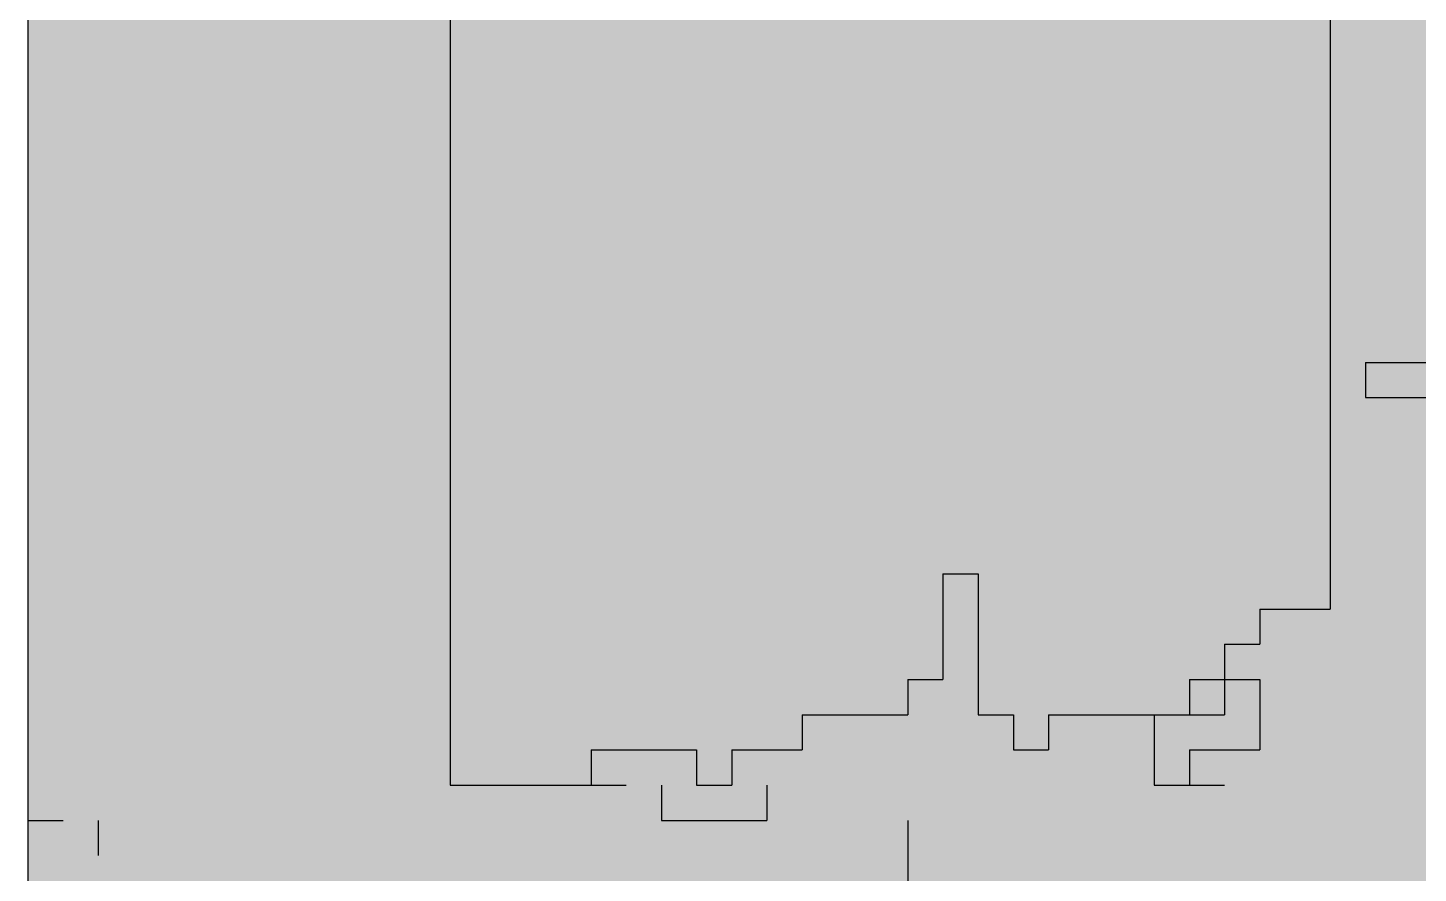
# Model space of a CAD drawing. Extents: x 0 to 100, y 0 to 130.
# Drawn here: x 0 to 41.15, y 46.38 to 71.39 of the extents above; entities that cross this region are included whole.
import ezdxf

# ---------------------------------------------------------------- set-up
doc = ezdxf.new("R2010")
doc.units = 0

msp = doc.modelspace()

# ---------------------------------------------------------------- linework, layer by layer
at = {"layer": '', "color": 0}
for p, q in [((0, 130.279898), (0, 0)), ((38.541667, 85.463613), (38.541667, 54.196438)), ((12.5, 82.336896), (12.5, 48.985242)), ((39.583333, 61.492112), (41.666667, 61.492112)), ((39.583333, 61.492112), (39.583333, 60.449873)), ((39.583333, 60.449873), (42.708333, 60.449873)), ((27.083333, 55.238677), (28.125, 55.238677)), ((27.083333, 55.238677), (27.083333, 52.111959)), ((28.125, 55.238677), (28.125, 51.06972)), ((36.458333, 54.196438), (38.541667, 54.196438)), ((36.458333, 54.196438), (36.458333, 53.154198)), ((35.416667, 53.154198), (36.458333, 53.154198)), ((35.416667, 53.154198), (35.416667, 51.06972)), ((26.041667, 52.111959), (27.083333, 52.111959)), ((26.041667, 52.111959), (26.041667, 51.06972)), ((34.375, 52.111959), (36.458333, 52.111959)), ((34.375, 52.111959), (34.375, 51.06972)), ((36.458333, 52.111959), (36.458333, 50.027481)), ((22.916667, 51.06972), (26.041667, 51.06972)), ((22.916667, 51.06972), (22.916667, 50.027481)), ((28.125, 51.06972), (29.166667, 51.06972)), ((29.166667, 51.06972), (29.166667, 50.027481)), ((30.208333, 51.06972), (35.416667, 51.06972)), ((30.208333, 51.06972), (30.208333, 50.027481)), ((33.333333, 51.06972), (33.333333, 48.985242)), ((16.666667, 50.027481), (19.791667, 50.027481)), ((16.666667, 50.027481), (16.666667, 48.985242)), ((19.791667, 50.027481), (19.791667, 48.985242)), ((20.833333, 50.027481), (22.916667, 50.027481)), ((20.833333, 50.027481), (20.833333, 48.985242)), ((29.166667, 50.027481), (30.208333, 50.027481)), ((34.375, 50.027481), (36.458333, 50.027481)), ((34.375, 50.027481), (34.375, 48.985242)), ((12.5, 48.985242), (17.708333, 48.985242)), ((18.75, 48.985242), (18.75, 47.943002)), ((19.791667, 48.985242), (20.833333, 48.985242)), ((21.875, 48.985242), (21.875, 47.943002)), ((33.333333, 48.985242), (35.416667, 48.985242)), ((0, 47.943002), (1.041667, 47.943002)), ((2.083333, 47.943002), (2.083333, 46.900763)), ((18.75, 47.943002), (21.875, 47.943002)), ((26.041667, 47.943002), (26.041667, 45.858524))]:
    msp.add_line(p, q, dxfattribs=at)
for points in [[(40.625, 61.492112), (41.666667, 61.492112), (40.625, 102.13944), (41.666667, 102.13944)], [(17.708333, 70.872265), (18.75, 70.872265), (17.708333, 90.674809), (18.75, 90.674809)], [(12.5, 63.57659), (14.583333, 63.57659), (12.5, 87.548091), (14.583333, 87.548091)], [(14.583333, 69.830025), (17.708333, 69.830025), (14.583333, 86.505852), (17.708333, 86.505852)], [(39.583333, 61.492112), (40.625, 61.492112), (39.583333, 86.505852), (40.625, 86.505852)], [(38.541667, 66.703308), (39.583333, 66.703308), (38.541667, 85.463613), (39.583333, 85.463613)], [(0, 59.407633), (1.041667, 59.407633), (0, 84.421374), (1.041667, 84.421374)], [(1.041667, 48.985242), (2.083333, 48.985242), (1.041667, 83.379135), (2.083333, 83.379135)], [(35.416667, 70.872265), (38.541667, 70.872265), (35.416667, 81.294656), (38.541667, 81.294656)], [(2.083333, 66.703308), (3.125, 66.703308), (2.083333, 75.041221), (3.125, 75.041221)], [(11.458333, 46.900763), (12.5, 46.900763), (11.458333, 75.041221), (12.5, 75.041221)], [(27.083333, 68.787786), (29.166667, 68.787786), (27.083333, 73.998982), (29.166667, 73.998982)], [(10.416667, 69.830025), (11.458333, 69.830025), (10.416667, 72.956743), (11.458333, 72.956743)], [(26.041667, 56.280916), (27.083333, 56.280916), (26.041667, 72.956743), (27.083333, 72.956743)], [(29.166667, 66.703308), (32.291667, 66.703308), (29.166667, 72.956743), (32.291667, 72.956743)], [(3.125, 69.830025), (6.25, 69.830025), (3.125, 71.914504), (6.25, 71.914504)], [(6.25, 70.872265), (7.291667, 70.872265), (6.25, 71.914504), (7.291667, 71.914504)], [(7.291667, 70.872265), (10.416667, 70.872265), (7.291667, 71.914504), (10.416667, 71.914504)], [(18.75, 70.872265), (19.791667, 70.872265), (18.75, 71.914504), (19.791667, 71.914504)], [(19.791667, 68.787786), (26.041667, 68.787786), (19.791667, 71.914504), (26.041667, 71.914504)], [(32.291667, 66.703308), (35.416667, 66.703308), (32.291667, 71.914504), (35.416667, 71.914504)], [(6.25, 61.492112), (7.291667, 61.492112), (6.25, 70.872265), (7.291667, 70.872265)], [(7.291667, 69.830025), (8.333333, 69.830025), (7.291667, 70.872265), (8.333333, 70.872265)], [(8.333333, 69.830025), (10.416667, 69.830025), (8.333333, 70.872265), (10.416667, 70.872265)], [(17.708333, 68.787786), (19.791667, 68.787786), (17.708333, 70.872265), (19.791667, 70.872265)], [(35.416667, 67.745547), (37.5, 67.745547), (35.416667, 70.872265), (37.5, 70.872265)], [(37.5, 54.196438), (38.541667, 54.196438), (37.5, 70.872265), (38.541667, 70.872265)], [(3.125, 61.492112), (4.166667, 61.492112), (3.125, 69.830025), (4.166667, 69.830025)], [(4.166667, 68.787786), (5.208333, 68.787786), (4.166667, 69.830025), (5.208333, 69.830025)], [(5.208333, 53.154198), (6.25, 53.154198), (5.208333, 69.830025), (6.25, 69.830025)], [(7.291667, 68.787786), (9.375, 68.787786), (7.291667, 69.830025), (9.375, 69.830025)], [(9.375, 68.787786), (11.458333, 68.787786), (9.375, 69.830025), (11.458333, 69.830025)], [(14.583333, 68.787786), (15.625, 68.787786), (14.583333, 69.830025), (15.625, 69.830025)], [(15.625, 66.703308), (17.708333, 66.703308), (15.625, 69.830025), (17.708333, 69.830025)], [(4.166667, 61.492112), (5.208333, 61.492112), (4.166667, 68.787786), (5.208333, 68.787786)], [(7.291667, 63.57659), (8.333333, 63.57659), (7.291667, 68.787786), (8.333333, 68.787786)], [(8.333333, 67.745547), (10.416667, 67.745547), (8.333333, 68.787786), (10.416667, 68.787786)], [(10.416667, 57.323155), (11.458333, 57.323155), (10.416667, 68.787786), (11.458333, 68.787786)], [(14.583333, 64.618829), (15.625, 64.618829), (14.583333, 68.787786), (15.625, 68.787786)], [(17.708333, 66.703308), (20.833333, 66.703308), (17.708333, 68.787786), (20.833333, 68.787786)], [(20.833333, 67.745547), (26.041667, 67.745547), (20.833333, 68.787786), (26.041667, 68.787786)], [(27.083333, 65.661069), (28.125, 65.661069), (27.083333, 68.787786), (28.125, 68.787786)], [(28.125, 67.745547), (29.166667, 67.745547), (28.125, 68.787786), (29.166667, 68.787786)], [(8.333333, 66.703308), (9.375, 66.703308), (8.333333, 67.745547), (9.375, 67.745547)], [(9.375, 61.492112), (10.416667, 61.492112), (9.375, 67.745547), (10.416667, 67.745547)], [(20.833333, 66.703308), (21.875, 66.703308), (20.833333, 67.745547), (21.875, 67.745547)], [(21.875, 51.06972), (26.041667, 51.06972), (21.875, 67.745547), (26.041667, 67.745547)], [(28.125, 65.661069), (29.166667, 65.661069), (28.125, 67.745547), (29.166667, 67.745547)], [(35.416667, 66.703308), (36.458333, 66.703308), (35.416667, 67.745547), (36.458333, 67.745547)], [(36.458333, 64.618829), (37.5, 64.618829), (36.458333, 67.745547), (37.5, 67.745547)], [(2.083333, 65.661069), (3.125, 65.661069), (2.083333, 66.703308), (3.125, 66.703308)], [(8.333333, 60.449873), (9.375, 60.449873), (8.333333, 66.703308), (9.375, 66.703308)], [(15.625, 65.661069), (16.666667, 65.661069), (15.625, 66.703308), (16.666667, 66.703308)], [(16.666667, 52.111959), (21.875, 52.111959), (16.666667, 66.703308), (21.875, 66.703308)], [(29.166667, 65.661069), (30.208333, 65.661069), (29.166667, 66.703308), (30.208333, 66.703308)], [(30.208333, 51.06972), (32.291667, 51.06972), (30.208333, 66.703308), (32.291667, 66.703308)], [(32.291667, 65.661069), (33.333333, 65.661069), (32.291667, 66.703308), (33.333333, 66.703308)], [(33.333333, 52.111959), (35.416667, 52.111959), (33.333333, 66.703308), (35.416667, 66.703308)], [(35.416667, 65.661069), (36.458333, 65.661069), (35.416667, 66.703308), (36.458333, 66.703308)], [(38.541667, 58.365394), (39.583333, 58.365394), (38.541667, 66.703308), (39.583333, 66.703308)], [(2.083333, 61.492112), (3.125, 61.492112), (2.083333, 65.661069), (3.125, 65.661069)], [(15.625, 52.111959), (16.666667, 52.111959), (15.625, 65.661069), (16.666667, 65.661069)], [(27.083333, 56.280916), (30.208333, 56.280916), (27.083333, 65.661069), (30.208333, 65.661069)], [(32.291667, 51.06972), (33.333333, 51.06972), (32.291667, 65.661069), (33.333333, 65.661069)], [(35.416667, 53.154198), (36.458333, 53.154198), (35.416667, 65.661069), (36.458333, 65.661069)], [(14.583333, 51.06972), (15.625, 51.06972), (14.583333, 64.618829), (15.625, 64.618829)], [(36.458333, 55.238677), (37.5, 55.238677), (36.458333, 64.618829), (37.5, 64.618829)], [(7.291667, 62.534351), (8.333333, 62.534351), (7.291667, 63.57659), (8.333333, 63.57659)], [(12.5, 55.238677), (13.541667, 55.238677), (12.5, 63.57659), (13.541667, 63.57659)], [(13.541667, 58.365394), (14.583333, 58.365394), (13.541667, 63.57659), (14.583333, 63.57659)], [(7.291667, 58.365394), (8.333333, 58.365394), (7.291667, 62.534351), (8.333333, 62.534351)], [(2.083333, 60.449873), (5.208333, 60.449873), (2.083333, 61.492112), (5.208333, 61.492112)], [(6.25, 60.449873), (7.291667, 60.449873), (6.25, 61.492112), (7.291667, 61.492112)], [(9.375, 60.449873), (10.416667, 60.449873), (9.375, 61.492112), (10.416667, 61.492112)], [(39.583333, 60.449873), (41.666667, 60.449873), (39.583333, 61.492112), (41.666667, 61.492112)], [(2.083333, 58.365394), (3.125, 58.365394), (2.083333, 60.449873), (3.125, 60.449873)], [(3.125, 50.027481), (4.166667, 50.027481), (3.125, 60.449873), (4.166667, 60.449873)], [(4.166667, 59.407633), (5.208333, 59.407633), (4.166667, 60.449873), (5.208333, 60.449873)], [(6.25, 57.323155), (7.291667, 57.323155), (6.25, 60.449873), (7.291667, 60.449873)], [(8.333333, 58.365394), (9.375, 58.365394), (8.333333, 60.449873), (9.375, 60.449873)], [(9.375, 59.407633), (10.416667, 59.407633), (9.375, 60.449873), (10.416667, 60.449873)], [(39.583333, 55.238677), (41.666667, 55.238677), (39.583333, 60.449873), (41.666667, 60.449873)], [(0, 58.365394), (1.041667, 58.365394), (0, 59.407633), (1.041667, 59.407633)], [(4.166667, 57.323155), (5.208333, 57.323155), (4.166667, 59.407633), (5.208333, 59.407633)], [(9.375, 56.280916), (10.416667, 56.280916), (9.375, 59.407633), (10.416667, 59.407633)], [(0, 52.111959), (1.041667, 52.111959), (0, 58.365394), (1.041667, 58.365394)], [(2.083333, 57.323155), (3.125, 57.323155), (2.083333, 58.365394), (3.125, 58.365394)], [(7.291667, 57.323155), (8.333333, 57.323155), (7.291667, 58.365394), (8.333333, 58.365394)], [(8.333333, 57.323155), (9.375, 57.323155), (8.333333, 58.365394), (9.375, 58.365394)], [(13.541667, 57.323155), (14.583333, 57.323155), (13.541667, 58.365394), (14.583333, 58.365394)], [(38.541667, 56.280916), (39.583333, 56.280916), (38.541667, 58.365394), (39.583333, 58.365394)], [(2.083333, 55.238677), (3.125, 55.238677), (2.083333, 57.323155), (3.125, 57.323155)], [(4.166667, 55.238677), (5.208333, 55.238677), (4.166667, 57.323155), (5.208333, 57.323155)], [(6.25, 56.280916), (7.291667, 56.280916), (6.25, 57.323155), (7.291667, 57.323155)], [(7.291667, 56.280916), (8.333333, 56.280916), (7.291667, 57.323155), (8.333333, 57.323155)], [(8.333333, 55.238677), (9.375, 55.238677), (8.333333, 57.323155), (9.375, 57.323155)], [(10.416667, 56.280916), (11.458333, 56.280916), (10.416667, 57.323155), (11.458333, 57.323155)], [(13.541667, 53.154198), (14.583333, 53.154198), (13.541667, 57.323155), (14.583333, 57.323155)], [(6.25, 54.196438), (7.291667, 54.196438), (6.25, 56.280916), (7.291667, 56.280916)], [(7.291667, 55.238677), (8.333333, 55.238677), (7.291667, 56.280916), (8.333333, 56.280916)], [(9.375, 55.238677), (11.458333, 55.238677), (9.375, 56.280916), (11.458333, 56.280916)], [(26.041667, 55.238677), (28.125, 55.238677), (26.041667, 56.280916), (28.125, 56.280916)], [(28.125, 52.111959), (30.208333, 52.111959), (28.125, 56.280916), (30.208333, 56.280916)], [(38.541667, 55.238677), (39.583333, 55.238677), (38.541667, 56.280916), (39.583333, 56.280916)], [(2.083333, 48.985242), (3.125, 48.985242), (2.083333, 55.238677), (3.125, 55.238677)], [(4.166667, 50.027481), (5.208333, 50.027481), (4.166667, 55.238677), (5.208333, 55.238677)], [(7.291667, 52.111959), (9.375, 52.111959), (7.291667, 55.238677), (9.375, 55.238677)], [(9.375, 54.196438), (10.416667, 54.196438), (9.375, 55.238677), (10.416667, 55.238677)], [(10.416667, 52.111959), (11.458333, 52.111959), (10.416667, 55.238677), (11.458333, 55.238677)], [(12.5, 53.154198), (13.541667, 53.154198), (12.5, 55.238677), (13.541667, 55.238677)], [(26.041667, 52.111959), (27.083333, 52.111959), (26.041667, 55.238677), (27.083333, 55.238677)], [(27.083333, 51.06972), (28.125, 51.06972), (27.083333, 55.238677), (28.125, 55.238677)], [(36.458333, 54.196438), (37.5, 54.196438), (36.458333, 55.238677), (37.5, 55.238677)], [(38.541667, 54.196438), (40.625, 54.196438), (38.541667, 55.238677), (40.625, 55.238677)], [(40.625, 53.154198), (41.666667, 53.154198), (40.625, 55.238677), (41.666667, 55.238677)], [(6.25, 53.154198), (7.291667, 53.154198), (6.25, 54.196438), (7.291667, 54.196438)], [(9.375, 51.06972), (10.416667, 51.06972), (9.375, 54.196438), (10.416667, 54.196438)], [(36.458333, 53.154198), (40.625, 53.154198), (36.458333, 54.196438), (40.625, 54.196438)], [(5.208333, 52.111959), (6.25, 52.111959), (5.208333, 53.154198), (6.25, 53.154198)], [(6.25, 47.943002), (7.291667, 47.943002), (6.25, 53.154198), (7.291667, 53.154198)], [(12.5, 48.985242), (14.583333, 48.985242), (12.5, 53.154198), (14.583333, 53.154198)], [(35.416667, 52.111959), (37.5, 52.111959), (35.416667, 53.154198), (37.5, 53.154198)], [(37.5, 51.06972), (41.666667, 51.06972), (37.5, 53.154198), (41.666667, 53.154198)], [(0, 51.06972), (1.041667, 51.06972), (0, 52.111959), (1.041667, 52.111959)], [(5.208333, 50.027481), (6.25, 50.027481), (5.208333, 52.111959), (6.25, 52.111959)], [(7.291667, 47.943002), (8.333333, 47.943002), (7.291667, 52.111959), (8.333333, 52.111959)], [(8.333333, 50.027481), (9.375, 50.027481), (8.333333, 52.111959), (9.375, 52.111959)], [(10.416667, 47.943002), (11.458333, 47.943002), (10.416667, 52.111959), (11.458333, 52.111959)], [(15.625, 50.027481), (17.708333, 50.027481), (15.625, 52.111959), (17.708333, 52.111959)], [(17.708333, 51.06972), (21.875, 51.06972), (17.708333, 52.111959), (21.875, 52.111959)], [(26.041667, 51.06972), (27.083333, 51.06972), (26.041667, 52.111959), (27.083333, 52.111959)], [(28.125, 51.06972), (29.166667, 51.06972), (28.125, 52.111959), (29.166667, 52.111959)], [(29.166667, 51.06972), (30.208333, 51.06972), (29.166667, 52.111959), (30.208333, 52.111959)], [(33.333333, 51.06972), (34.375, 51.06972), (33.333333, 52.111959), (34.375, 52.111959)], [(34.375, 51.06972), (35.416667, 51.06972), (34.375, 52.111959), (35.416667, 52.111959)], [(35.416667, 50.027481), (36.458333, 50.027481), (35.416667, 52.111959), (36.458333, 52.111959)], [(36.458333, 51.06972), (37.5, 51.06972), (36.458333, 52.111959), (37.5, 52.111959)], [(0, 47.943002), (1.041667, 47.943002), (0, 51.06972), (1.041667, 51.06972)], [(9.375, 47.943002), (10.416667, 47.943002), (9.375, 51.06972), (10.416667, 51.06972)], [(14.583333, 48.985242), (15.625, 48.985242), (14.583333, 51.06972), (15.625, 51.06972)], [(17.708333, 50.027481), (19.791667, 50.027481), (17.708333, 51.06972), (19.791667, 51.06972)], [(19.791667, 50.027481), (20.833333, 50.027481), (19.791667, 51.06972), (20.833333, 51.06972)], [(20.833333, 50.027481), (22.916667, 50.027481), (20.833333, 51.06972), (22.916667, 51.06972)], [(22.916667, 50.027481), (23.958333, 50.027481), (22.916667, 51.06972), (23.958333, 51.06972)], [(23.958333, 50.027481), (28.125, 50.027481), (23.958333, 51.06972), (28.125, 51.06972)], [(28.125, 48.985242), (29.166667, 48.985242), (28.125, 51.06972), (29.166667, 51.06972)], [(29.166667, 50.027481), (30.208333, 50.027481), (29.166667, 51.06972), (30.208333, 51.06972)], [(30.208333, 48.985242), (31.25, 48.985242), (30.208333, 51.06972), (31.25, 51.06972)], [(31.25, 50.027481), (33.333333, 50.027481), (31.25, 51.06972), (33.333333, 51.06972)], [(33.333333, 50.027481), (35.416667, 50.027481), (33.333333, 51.06972), (35.416667, 51.06972)], [(36.458333, 48.985242), (37.5, 48.985242), (36.458333, 51.06972), (37.5, 51.06972)], [(37.5, 50.027481), (39.583333, 50.027481), (37.5, 51.06972), (39.583333, 51.06972)], [(39.583333, 50.027481), (41.666667, 50.027481), (39.583333, 51.06972), (41.666667, 51.06972)], [(3.125, 47.943002), (6.25, 47.943002), (3.125, 50.027481), (6.25, 50.027481)], [(8.333333, 48.985242), (9.375, 48.985242), (8.333333, 50.027481), (9.375, 50.027481)], [(15.625, 48.985242), (16.666667, 48.985242), (15.625, 50.027481), (16.666667, 50.027481)], [(16.666667, 48.985242), (17.708333, 48.985242), (16.666667, 50.027481), (17.708333, 50.027481)], [(17.708333, 48.985242), (18.75, 48.985242), (17.708333, 50.027481), (18.75, 50.027481)], [(18.75, 47.943002), (19.791667, 47.943002), (18.75, 50.027481), (19.791667, 50.027481)], [(19.791667, 48.985242), (20.833333, 48.985242), (19.791667, 50.027481), (20.833333, 50.027481)], [(20.833333, 47.943002), (21.875, 47.943002), (20.833333, 50.027481), (21.875, 50.027481)], [(21.875, 48.985242), (23.958333, 48.985242), (21.875, 50.027481), (23.958333, 50.027481)], [(23.958333, 48.985242), (25, 48.985242), (23.958333, 50.027481), (25, 50.027481)], [(25, 48.985242), (27.083333, 48.985242), (25, 50.027481), (27.083333, 50.027481)], [(27.083333, 47.943002), (28.125, 47.943002), (27.083333, 50.027481), (28.125, 50.027481)], [(29.166667, 48.985242), (30.208333, 48.985242), (29.166667, 50.027481), (30.208333, 50.027481)], [(31.25, 48.985242), (32.291667, 48.985242), (31.25, 50.027481), (32.291667, 50.027481)], [(32.291667, 47.943002), (33.333333, 47.943002), (32.291667, 50.027481), (33.333333, 50.027481)], [(33.333333, 48.985242), (34.375, 48.985242), (33.333333, 50.027481), (34.375, 50.027481)], [(34.375, 48.985242), (36.458333, 48.985242), (34.375, 50.027481), (36.458333, 50.027481)], [(37.5, 47.943002), (38.541667, 47.943002), (37.5, 50.027481), (38.541667, 50.027481)], [(38.541667, 48.985242), (40.625, 48.985242), (38.541667, 50.027481), (40.625, 50.027481)], [(40.625, 38.56285), (41.666667, 38.56285), (40.625, 50.027481), (41.666667, 50.027481)], [(1.041667, 47.943002), (3.125, 47.943002), (1.041667, 48.985242), (3.125, 48.985242)], [(8.333333, 47.943002), (9.375, 47.943002), (8.333333, 48.985242), (9.375, 48.985242)], [(12.5, 47.943002), (14.583333, 47.943002), (12.5, 48.985242), (14.583333, 48.985242)], [(14.583333, 46.900763), (15.625, 46.900763), (14.583333, 48.985242), (15.625, 48.985242)], [(15.625, 46.900763), (18.75, 46.900763), (15.625, 48.985242), (18.75, 48.985242)], [(19.791667, 47.943002), (20.833333, 47.943002), (19.791667, 48.985242), (20.833333, 48.985242)], [(21.875, 44.816285), (23.958333, 44.816285), (21.875, 48.985242), (23.958333, 48.985242)], [(23.958333, 47.943002), (26.041667, 47.943002), (23.958333, 48.985242), (26.041667, 48.985242)], [(26.041667, 44.816285), (27.083333, 44.816285), (26.041667, 48.985242), (27.083333, 48.985242)], [(28.125, 47.943002), (32.291667, 47.943002), (28.125, 48.985242), (32.291667, 48.985242)], [(33.333333, 47.943002), (34.375, 47.943002), (33.333333, 48.985242), (34.375, 48.985242)], [(34.375, 47.943002), (35.416667, 47.943002), (34.375, 48.985242), (35.416667, 48.985242)], [(35.416667, 44.816285), (36.458333, 44.816285), (35.416667, 48.985242), (36.458333, 48.985242)], [(36.458333, 47.943002), (37.5, 47.943002), (36.458333, 48.985242), (37.5, 48.985242)], [(38.541667, 44.816285), (40.625, 44.816285), (38.541667, 48.985242), (40.625, 48.985242)], [(0, 46.900763), (2.083333, 46.900763), (0, 47.943002), (2.083333, 47.943002)], [(2.083333, 38.56285), (6.25, 38.56285), (2.083333, 47.943002), (6.25, 47.943002)], [(6.25, 46.900763), (8.333333, 46.900763), (6.25, 47.943002), (8.333333, 47.943002)], [(8.333333, 46.900763), (11.458333, 46.900763), (8.333333, 47.943002), (11.458333, 47.943002)], [(12.5, 45.858524), (13.541667, 45.858524), (12.5, 47.943002), (13.541667, 47.943002)], [(13.541667, 43.774046), (14.583333, 43.774046), (13.541667, 47.943002), (14.583333, 47.943002)], [(18.75, 43.774046), (21.875, 43.774046), (18.75, 47.943002), (21.875, 47.943002)], [(23.958333, 45.858524), (26.041667, 45.858524), (23.958333, 47.943002), (26.041667, 47.943002)], [(27.083333, 46.900763), (28.125, 46.900763), (27.083333, 47.943002), (28.125, 47.943002)], [(28.125, 44.816285), (29.166667, 44.816285), (28.125, 47.943002), (29.166667, 47.943002)], [(29.166667, 44.816285), (30.208333, 44.816285), (29.166667, 47.943002), (30.208333, 47.943002)], [(30.208333, 46.900763), (34.375, 46.900763), (30.208333, 47.943002), (34.375, 47.943002)], [(34.375, 45.858524), (35.416667, 45.858524), (34.375, 47.943002), (35.416667, 47.943002)], [(36.458333, 46.900763), (38.541667, 46.900763), (36.458333, 47.943002), (38.541667, 47.943002)], [(0, 45.858524), (2.083333, 45.858524), (0, 46.900763), (2.083333, 46.900763)], [(6.25, 45.858524), (8.333333, 45.858524), (6.25, 46.900763), (8.333333, 46.900763)], [(8.333333, 43.774046), (12.5, 43.774046), (8.333333, 46.900763), (12.5, 46.900763)], [(14.583333, 45.858524), (15.625, 45.858524), (14.583333, 46.900763), (15.625, 46.900763)], [(15.625, 43.774046), (16.666667, 43.774046), (15.625, 46.900763), (16.666667, 46.900763)], [(16.666667, 45.858524), (18.75, 45.858524), (16.666667, 46.900763), (18.75, 46.900763)], [(27.083333, 45.858524), (28.125, 45.858524), (27.083333, 46.900763), (28.125, 46.900763)], [(30.208333, 44.816285), (31.25, 44.816285), (30.208333, 46.900763), (31.25, 46.900763)], [(31.25, 45.858524), (34.375, 45.858524), (31.25, 46.900763), (34.375, 46.900763)], [(36.458333, 45.858524), (38.541667, 45.858524), (36.458333, 46.900763), (38.541667, 46.900763)]]:
    msp.add_solid(points, dxfattribs=at)

doc.saveas('drawing.dxf')
